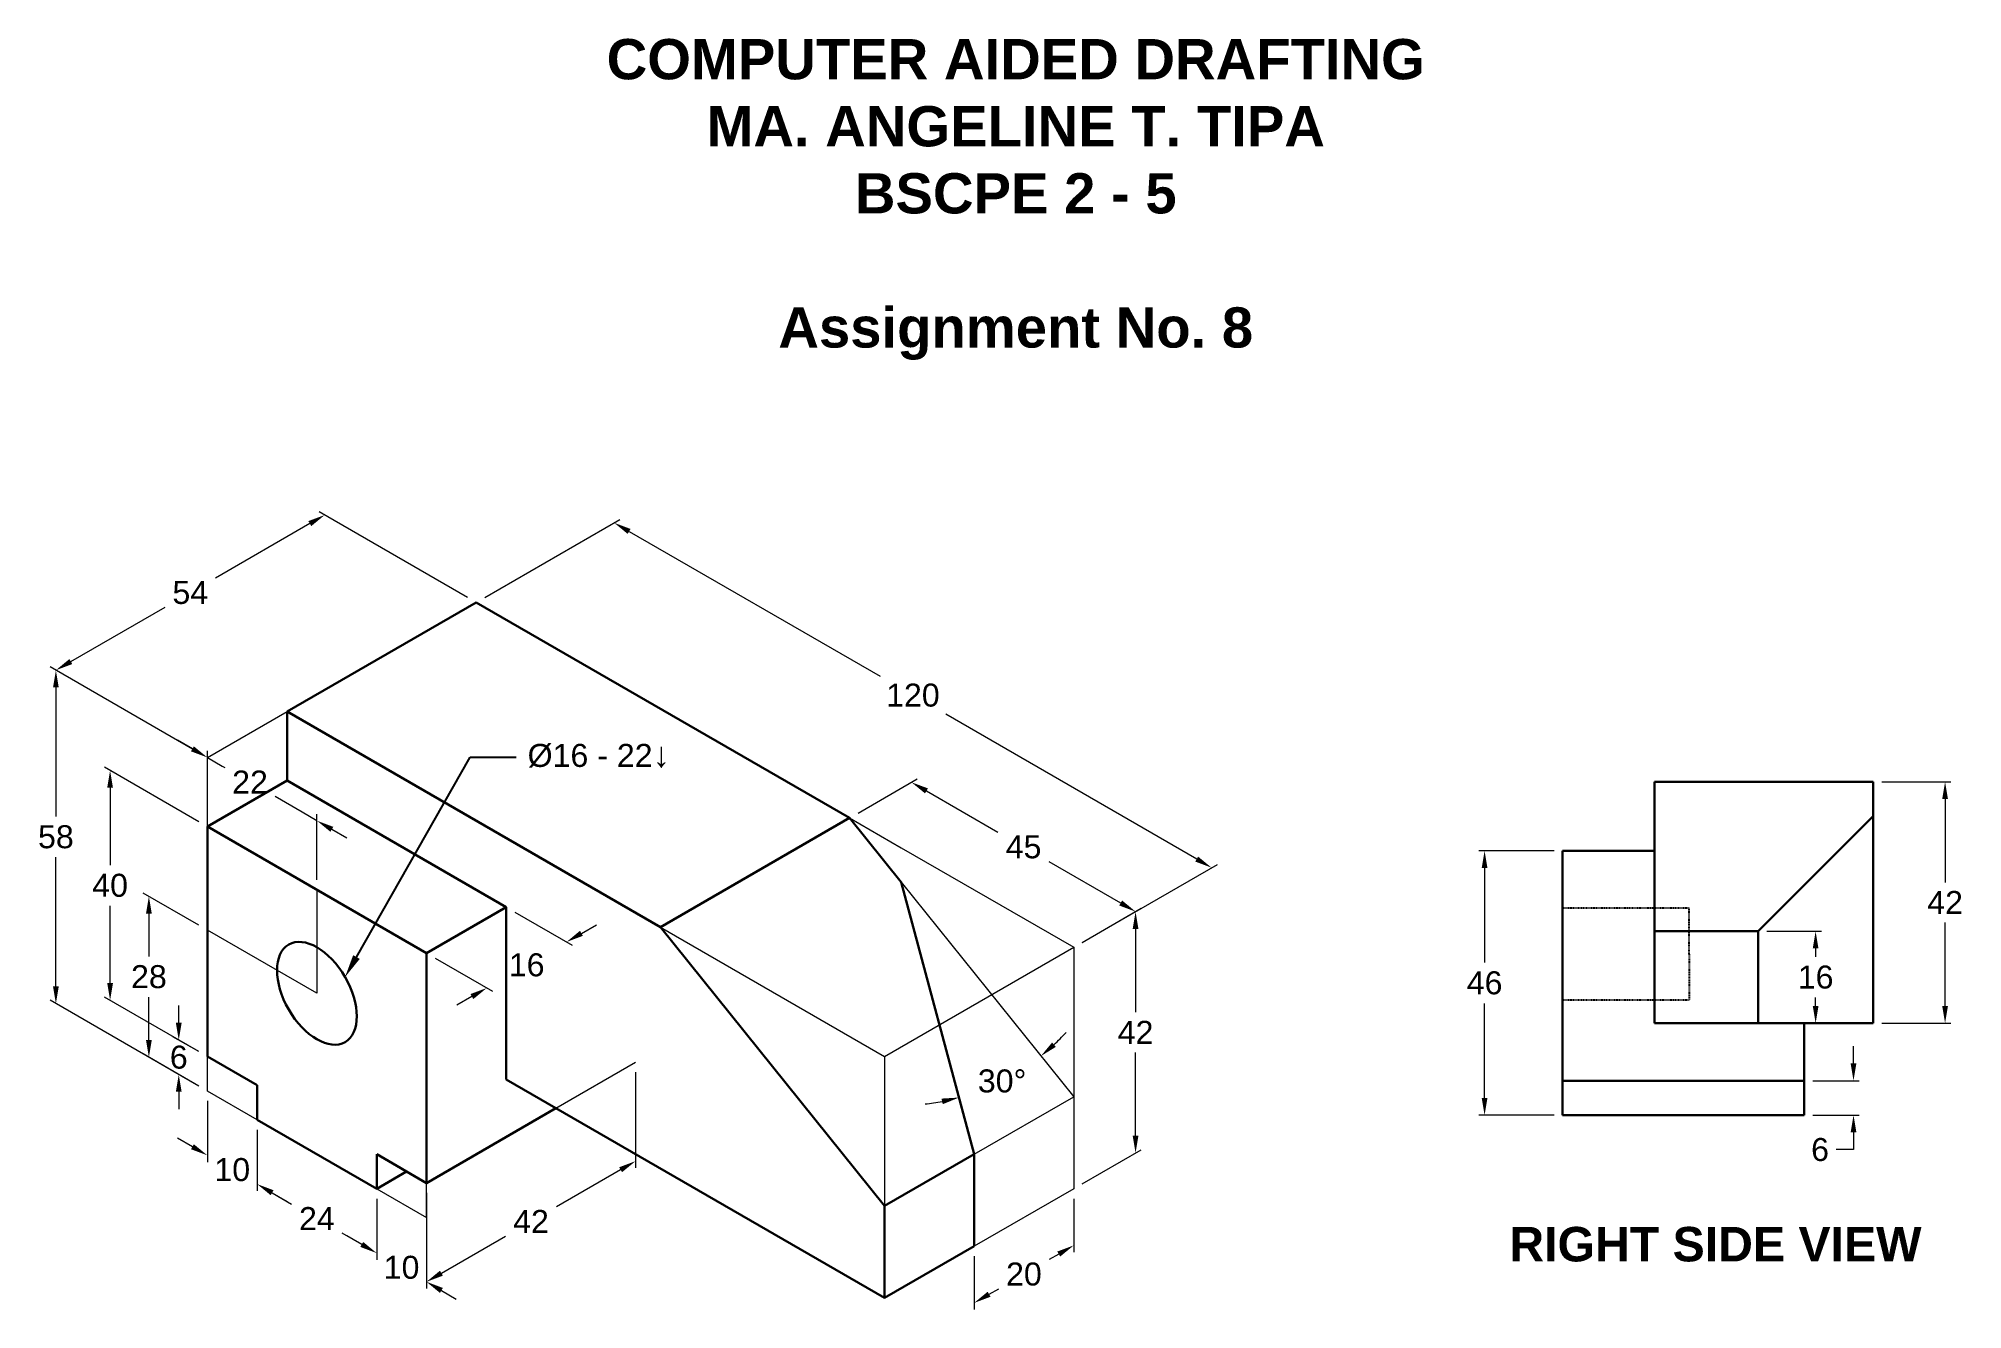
# Model space of a CAD drawing. Header units: inches. Extents: x 3433 to 3768, y 2329 to 2550.
import ezdxf
from ezdxf import colors
from ezdxf.entities.mleader import LeaderData, LeaderLine
from ezdxf.math import Vec2, Vec3

# ---------------------------------------------------------------- set-up
doc = ezdxf.new("R2010")
doc.units = ezdxf.units.IN
doc.header["$LTSCALE"] = 0.2
doc.header["$MEASUREMENT"] = 0
doc.linetypes.add('DASHED', pattern=[0.75, 0.5, -0.25])
for name, color, linetype, lineweight in [('extension line', 110, 'Continuous', 13), ('guide line', 154, 'Continuous', 9), ('hidden line', 132, 'DASHED', 25), ('object line', 7, 'Continuous', 30)]:
    doc.layers.add(name, color=color, linetype=linetype, lineweight=lineweight)
doc.styles.get("Standard").update_dxf_attribs({"font": 'arial.ttf'})
doc.dimstyles.new('ISO-25', dxfattribs={"dimtxt": 4, "dimasz": 3, "dimexe": 1, "dimexo": 1.5, "dimgap": 1.5, "dimtad": 0, "dimtih": 1, "dimtoh": 1, "dimdec": 0, "dimzin": 1, "dimdsep": 46, "dimtxsty": 'Standard', "dimcen": 0.5, "dimadec": 0, "dimazin": 0, "dimtfac": 1, "dimtdec": 0, "dimtofl": 0, "dimtmove": 0, "dimatfit": 3, "dimfxl": 0.03937, "dimlwd": 13, "dimlwe": 13, "dimarcsym": 0})

# ---------------------------------------------------------------- blocks, each defined once
blk = doc.blocks.new('*D0')
at = {"layer": 'Defpoints', "color": 0, "transparency": 16777216}
for p in [(3462.49, 2413), (3481.54, 2414.03), (3481.54, 2402)]:
    blk.add_point(p, dxfattribs=at)
at = {"layer": 'extension line', "color": 0, "lineweight": 13, "transparency": 16777216}
for p, q in [((3459.89, 2426.53), (3457.3, 2428.03)), ((3484.14, 2412.53), (3486.74, 2411.03))]:
    blk.add_line(p, q, dxfattribs=at)
at = {"layer": 'extension line', "color": 0, "linetype": 'Continuous', "lineweight": 13, "transparency": 16777216}
for p, q in [((3462.49, 2414.73), (3462.49, 2426.18)), ((3462.49, 2425.03), (3465.09, 2423.53)), ((3465.09, 2423.53), (3465.53, 2423.27)), ((3478.95, 2415.53), (3474.29, 2418.22)), ((3481.54, 2414.03), (3478.95, 2415.53)), ((3481.54, 2403.73), (3481.54, 2415.18))]:
    blk.add_line(p, q, dxfattribs=at)
at = {"layer": 'extension line', "color": 0, "transparency": 16777216}
for points in [[(3460.14, 2426.96), (3459.64, 2426.1), (3462.49, 2425.03)], [(3484.39, 2412.96), (3483.89, 2412.1), (3481.54, 2414.03)]]:
    blk.add_solid(points, dxfattribs=at)
at = {"layer": 'extension line', "color": 0, "transparency": 16777216, "insert": (3469.91, 2420.75), "char_height": 4, "attachment_point": 5}
blk.add_mtext('22', dxfattribs=at)
blk = doc.blocks.new('*D1')
at = {"layer": 'Defpoints', "color": 0, "transparency": 16777216}
for p in [(3462.49, 2367), (3471.15, 2362), (3471.15, 2350.81)]:
    blk.add_point(p, dxfattribs=at)
at = {"layer": 'extension line', "color": 0, "linetype": 'Continuous', "lineweight": 13, "transparency": 16777216}
for p, q in [((3462.49, 2365.27), (3462.49, 2354.65)), ((3471.15, 2360.27), (3471.15, 2349.65)), ((3459.89, 2357.31), (3457.3, 2358.81)), ((3473.75, 2349.31), (3476.35, 2347.81))]:
    blk.add_line(p, q, dxfattribs=at)
at = {"layer": 'extension line', "color": 0, "transparency": 16777216}
for points in [[(3460.14, 2357.74), (3459.64, 2356.88), (3462.49, 2355.81)], [(3474, 2349.74), (3473.5, 2348.88), (3471.15, 2350.81)]]:
    blk.add_solid(points, dxfattribs=at)
at = {"layer": 'extension line', "color": 0, "transparency": 16777216, "insert": (3466.82, 2353.31), "char_height": 4, "attachment_point": 5}
blk.add_mtext('10', dxfattribs=at)
blk = doc.blocks.new('*D2')
at = {"layer": 'Defpoints', "color": 0, "transparency": 16777216}
for p in [(3471.15, 2362), (3491.94, 2350), (3491.94, 2338.81)]:
    blk.add_point(p, dxfattribs=at)
at = {"layer": 'extension line', "color": 0, "linetype": 'Continuous', "lineweight": 13, "transparency": 16777216}
for p, q in [((3471.15, 2360.27), (3471.15, 2349.65)), ((3473.75, 2349.31), (3477.15, 2347.34)), ((3491.94, 2348.27), (3491.94, 2337.65)), ((3489.34, 2340.31), (3485.94, 2342.27))]:
    blk.add_line(p, q, dxfattribs=at)
at = {"layer": 'extension line', "color": 0, "transparency": 16777216}
for points in [[(3474, 2349.74), (3473.5, 2348.88), (3471.15, 2350.81)], [(3489.59, 2340.74), (3489.09, 2339.88), (3491.94, 2338.81)]]:
    blk.add_solid(points, dxfattribs=at)
at = {"layer": 'extension line', "color": 0, "transparency": 16777216, "insert": (3481.54, 2344.81), "char_height": 4, "attachment_point": 5}
blk.add_mtext('24', dxfattribs=at)
blk = doc.blocks.new('*D3')
at = {"layer": 'Defpoints', "color": 0, "transparency": 16777216}
for p in [(3491.94, 2350), (3500.6, 2345), (3500.6, 2333.81)]:
    blk.add_point(p, dxfattribs=at)
at = {"layer": 'extension line', "color": 0, "linetype": 'Continuous', "lineweight": 13, "transparency": 16777216}
for p, q in [((3491.94, 2348.27), (3491.94, 2337.65)), ((3500.6, 2343.27), (3500.6, 2332.65)), ((3489.34, 2340.31), (3486.74, 2341.81)), ((3503.2, 2332.31), (3505.79, 2330.81))]:
    blk.add_line(p, q, dxfattribs=at)
at = {"layer": 'extension line', "color": 0, "transparency": 16777216}
for points in [[(3489.59, 2340.74), (3489.09, 2339.88), (3491.94, 2338.81)], [(3503.45, 2332.74), (3502.95, 2331.88), (3500.6, 2333.81)]]:
    blk.add_solid(points, dxfattribs=at)
at = {"layer": 'extension line', "color": 0, "transparency": 16777216, "insert": (3496.27, 2336.31), "char_height": 4, "attachment_point": 5}
blk.add_mtext('10', dxfattribs=at)
blk = doc.blocks.new('*D4')
at = {"layer": 'Defpoints', "color": 0, "transparency": 16777216}
for p in [(3462.49, 2373), (3457.51, 2369.87), (3462.49, 2367)]:
    blk.add_point(p, dxfattribs=at)
at = {"layer": 'extension line', "color": 0, "linetype": 'Continuous', "lineweight": 13, "transparency": 16777216}
for p, q in [((3457.51, 2378.87), (3457.51, 2381.87)), ((3460.99, 2373.86), (3456.51, 2376.45)), ((3460.99, 2367.86), (3456.51, 2370.45)), ((3457.51, 2366.87), (3457.51, 2363.87))]:
    blk.add_line(p, q, dxfattribs=at)
at = {"layer": 'extension line', "color": 0, "transparency": 16777216}
for points in [[(3457.01, 2378.87), (3458.01, 2378.87), (3457.51, 2375.87)], [(3457.01, 2366.87), (3458.01, 2366.87), (3457.51, 2369.87)]]:
    blk.add_solid(points, dxfattribs=at)
at = {"layer": 'extension line', "color": 0, "transparency": 16777216, "insert": (3457.51, 2372.87), "char_height": 4, "attachment_point": 5}
blk.add_mtext('6', dxfattribs=at)
blk = doc.blocks.new('*D5')
at = {"layer": 'Defpoints', "color": 0, "transparency": 16777216}
for p in [(3452.32, 2400.87), (3462.49, 2395), (3462.49, 2367)]:
    blk.add_point(p, dxfattribs=at)
at = {"layer": 'extension line', "color": 0, "linetype": 'Continuous', "lineweight": 13, "transparency": 16777216}
for p, q in [((3460.99, 2395.86), (3451.32, 2401.45)), ((3452.32, 2397.87), (3452.32, 2390.42)), ((3452.32, 2375.87), (3452.32, 2383.33)), ((3460.99, 2367.86), (3451.32, 2373.45))]:
    blk.add_line(p, q, dxfattribs=at)
at = {"layer": 'extension line', "color": 0, "transparency": 16777216}
for points in [[(3451.82, 2397.87), (3452.82, 2397.87), (3452.32, 2400.87)], [(3451.82, 2375.87), (3452.82, 2375.87), (3452.32, 2372.87)]]:
    blk.add_solid(points, dxfattribs=at)
at = {"layer": 'extension line', "color": 0, "transparency": 16777216, "insert": (3452.32, 2386.87), "char_height": 4, "attachment_point": 5}
blk.add_mtext('28', dxfattribs=at)
blk = doc.blocks.new('*D6')
at = {"layer": 'Defpoints', "color": 0, "transparency": 16777216}
for p in [(3445.57, 2422.77), (3462.49, 2413), (3462.49, 2373)]:
    blk.add_point(p, dxfattribs=at)
at = {"layer": 'extension line', "color": 0, "linetype": 'Continuous', "lineweight": 13, "transparency": 16777216}
for p, q in [((3460.99, 2413.86), (3444.57, 2423.35)), ((3445.57, 2419.77), (3445.57, 2406.31)), ((3445.57, 2385.77), (3445.57, 2399.23)), ((3460.99, 2373.86), (3444.57, 2383.35))]:
    blk.add_line(p, q, dxfattribs=at)
at = {"layer": 'extension line', "color": 0, "transparency": 16777216}
for points in [[(3445.07, 2419.77), (3446.07, 2419.77), (3445.57, 2422.77)], [(3445.07, 2385.77), (3446.07, 2385.77), (3445.57, 2382.77)]]:
    blk.add_solid(points, dxfattribs=at)
at = {"layer": 'extension line', "color": 0, "transparency": 16777216, "insert": (3445.57, 2402.77), "char_height": 4, "attachment_point": 5}
blk.add_mtext('40', dxfattribs=at)
blk = doc.blocks.new('*D7')
at = {"layer": 'Defpoints', "color": 0, "transparency": 16777216}
for p in [(3436.14, 2440.21), (3462.49, 2425), (3462.49, 2367)]:
    blk.add_point(p, dxfattribs=at)
at = {"layer": 'extension line', "color": 0, "linetype": 'Continuous', "lineweight": 13, "transparency": 16777216}
for p, q in [((3460.99, 2425.86), (3435.14, 2440.79)), ((3436.14, 2437.21), (3436.14, 2414.75)), ((3436.14, 2385.21), (3436.14, 2407.67)), ((3460.99, 2367.86), (3435.14, 2382.79))]:
    blk.add_line(p, q, dxfattribs=at)
at = {"layer": 'extension line', "color": 0, "transparency": 16777216}
for points in [[(3435.64, 2437.21), (3436.64, 2437.21), (3436.14, 2440.21)], [(3435.64, 2385.21), (3436.64, 2385.21), (3436.14, 2382.21)]]:
    blk.add_solid(points, dxfattribs=at)
at = {"layer": 'extension line', "color": 0, "transparency": 16777216, "insert": (3436.14, 2411.21), "char_height": 4, "attachment_point": 5}
blk.add_mtext('58', dxfattribs=at)
blk = doc.blocks.new('*D9')
at = {"layer": 'Defpoints', "color": 0, "transparency": 16777216}
for p in [(3613.18, 2392), (3623.94, 2356.21), (3613.18, 2350)]:
    blk.add_point(p, dxfattribs=at)
at = {"layer": 'extension line', "color": 0, "linetype": 'Continuous', "lineweight": 13, "transparency": 16777216}
for p, q in [((3614.68, 2392.86), (3624.94, 2398.79)), ((3623.94, 2395.21), (3623.94, 2380.72)), ((3623.94, 2359.21), (3623.94, 2373.7)), ((3614.68, 2350.86), (3624.94, 2356.79))]:
    blk.add_line(p, q, dxfattribs=at)
at = {"layer": 'extension line', "color": 0, "transparency": 16777216}
for points in [[(3623.44, 2395.21), (3624.44, 2395.21), (3623.94, 2398.21)], [(3623.44, 2359.21), (3624.44, 2359.21), (3623.94, 2356.21)]]:
    blk.add_solid(points, dxfattribs=at)
at = {"layer": 'extension line', "color": 0, "transparency": 16777216, "insert": (3623.94, 2377.21), "char_height": 4, "attachment_point": 5}
blk.add_mtext('42', dxfattribs=at)
blk = doc.blocks.new('*D10')
at = {"layer": 'Defpoints', "color": 0, "transparency": 16777216}
for p in [(3574.21, 2414.5), (3623.94, 2398.21), (3613.18, 2392)]:
    blk.add_point(p, dxfattribs=at)
at = {"layer": 'extension line', "color": 0, "linetype": 'Continuous', "lineweight": 13, "transparency": 16777216}
for p, q in [((3575.71, 2415.36), (3585.97, 2421.29)), ((3587.57, 2419.21), (3600, 2412.04)), ((3621.35, 2399.71), (3608.92, 2406.89)), ((3614.68, 2392.86), (3624.94, 2398.79))]:
    blk.add_line(p, q, dxfattribs=at)
at = {"layer": 'extension line', "color": 0, "transparency": 16777216}
for points in [[(3587.82, 2419.65), (3587.32, 2418.78), (3584.97, 2420.71)], [(3621.6, 2400.15), (3621.1, 2399.28), (3623.94, 2398.21)]]:
    blk.add_solid(points, dxfattribs=at)
at = {"layer": 'extension line', "color": 0, "transparency": 16777216, "insert": (3604.46, 2409.46), "char_height": 4, "attachment_point": 5}
blk.add_mtext('45', dxfattribs=at)
blk = doc.blocks.new('*D11')
at = {"layer": 'Defpoints', "color": 0, "transparency": 16777216}
for p in [(3613.18, 2350), (3595.86, 2340), (3613.18, 2340.14)]:
    blk.add_point(p, dxfattribs=at)
at = {"layer": 'extension line', "color": 0, "linetype": 'Continuous', "lineweight": 13, "transparency": 16777216}
for p, q in [((3613.18, 2348.27), (3613.18, 2338.99)), ((3595.86, 2338.27), (3595.86, 2328.99)), ((3610.58, 2338.64), (3608.91, 2337.68)), ((3598.46, 2331.64), (3600.13, 2332.61))]:
    blk.add_line(p, q, dxfattribs=at)
at = {"layer": 'extension line', "color": 0, "transparency": 16777216}
for points in [[(3610.33, 2339.08), (3610.83, 2338.21), (3613.18, 2340.14)], [(3598.21, 2332.08), (3598.71, 2331.21), (3595.86, 2330.14)]]:
    blk.add_solid(points, dxfattribs=at)
at = {"layer": 'extension line', "color": 0, "transparency": 16777216, "insert": (3604.52, 2335.14), "char_height": 4, "attachment_point": 5}
blk.add_mtext('20', dxfattribs=at)
blk = doc.blocks.new('*D12')
at = {"layer": 'Defpoints', "color": 0, "transparency": 16777216}
for p in [(3509.26, 2452), (3637.17, 2405.85), (3613.18, 2392)]:
    blk.add_point(p, dxfattribs=at)
at = {"layer": 'extension line', "color": 0, "linetype": 'Continuous', "lineweight": 13, "transparency": 16777216}
for p, q in [((3510.76, 2452.86), (3534.25, 2466.43)), ((3535.85, 2464.35), (3579.49, 2439.15)), ((3634.57, 2407.35), (3590.93, 2432.54)), ((3614.68, 2392.86), (3638.17, 2406.43))]:
    blk.add_line(p, q, dxfattribs=at)
at = {"layer": 'extension line', "color": 0, "transparency": 16777216}
for points in [[(3536.1, 2464.78), (3535.6, 2463.92), (3533.25, 2465.85)], [(3634.82, 2407.78), (3634.32, 2406.92), (3637.17, 2405.85)]]:
    blk.add_solid(points, dxfattribs=at)
at = {"layer": 'extension line', "color": 0, "transparency": 16777216, "insert": (3585.21, 2435.85), "char_height": 4, "attachment_point": 5}
blk.add_mtext('120', dxfattribs=at)
blk = doc.blocks.new('*D13')
at = {"layer": 'Defpoints', "color": 0, "transparency": 16777216}
for p in [(3536.97, 2372), (3536.97, 2354.81), (3500.6, 2351)]:
    blk.add_point(p, dxfattribs=at)
at = {"layer": 'extension line', "color": 0, "linetype": 'Continuous', "lineweight": 13, "transparency": 16777216}
for p, q in [((3536.97, 2370.27), (3536.97, 2353.65)), ((3534.37, 2353.31), (3523.21, 2346.86)), ((3500.6, 2349.27), (3500.6, 2332.65)), ((3503.2, 2335.31), (3514.36, 2341.75))]:
    blk.add_line(p, q, dxfattribs=at)
at = {"layer": 'extension line', "color": 0, "transparency": 16777216}
for points in [[(3534.12, 2353.74), (3534.62, 2352.88), (3536.97, 2354.81)], [(3502.95, 2335.74), (3503.45, 2334.88), (3500.6, 2333.81)]]:
    blk.add_solid(points, dxfattribs=at)
at = {"layer": 'extension line', "color": 0, "transparency": 16777216, "insert": (3518.78, 2344.31), "char_height": 4, "attachment_point": 5}
blk.add_mtext('42', dxfattribs=at)
blk = doc.blocks.new('*D14')
at = {"layer": 'Defpoints', "color": 0, "transparency": 16777216}
for p in [(3482.91, 2467.21), (3509.26, 2452), (3462.49, 2425)]:
    blk.add_point(p, dxfattribs=at)
at = {"layer": 'extension line', "color": 0, "linetype": 'Continuous', "lineweight": 13, "transparency": 16777216}
for p, q in [((3507.76, 2452.86), (3481.91, 2467.79)), ((3480.31, 2465.71), (3463.88, 2456.23)), ((3438.74, 2441.71), (3455.17, 2451.2)), ((3460.99, 2425.86), (3435.14, 2440.79))]:
    blk.add_line(p, q, dxfattribs=at)
at = {"layer": 'extension line', "color": 0, "transparency": 16777216}
for points in [[(3480.06, 2466.15), (3480.56, 2465.28), (3482.91, 2467.21)], [(3438.49, 2442.15), (3438.99, 2441.28), (3436.14, 2440.21)]]:
    blk.add_solid(points, dxfattribs=at)
at = {"layer": 'extension line', "color": 0, "transparency": 16777216, "insert": (3459.52, 2453.71), "char_height": 4, "attachment_point": 5}
blk.add_mtext('54', dxfattribs=at)
blk = doc.blocks.new('*D16')
at = {"layer": 'Defpoints', "color": 0, "transparency": 16777216}
for p in [(3583.18, 2403.33), (3583.18, 2403.33), (3598.29, 2367.6), (3613.18, 2366), (3595.86, 2356)]:
    blk.add_point(p, dxfattribs=at)
at = {"layer": 'extension line', "color": 0, "linetype": 'Continuous', "lineweight": 13, "transparency": 16777216}
for start, end in [(313.2145, 317.646), (276.1324, 280.5639)]:
    blk.add_arc((3583.18, 2403.33), 38.8, start, end, dxfattribs=at)
at = {"layer": 'extension line', "color": 0, "transparency": 16777216}
for points in [[(3610.07, 2374.68), (3609.42, 2375.44), (3607.48, 2373.09)], [(3590.18, 2365.68), (3590.4, 2364.71), (3593.22, 2365.86)]]:
    blk.add_solid(points, dxfattribs=at)
at = {"layer": 'extension line', "color": 0, "transparency": 16777216, "insert": (3600.73, 2368.73), "char_height": 4, "attachment_point": 5}
blk.add_mtext('30%%D', dxfattribs=at)
blk = doc.blocks.new('*D18')
at = {"layer": 'Defpoints', "color": 0, "transparency": 16777216}
for p in [(3514.45, 2399), (3524.96, 2392.93), (3500.6, 2391)]:
    blk.add_point(p, dxfattribs=at)
at = {"layer": 'extension line', "color": 0, "linetype": 'Continuous', "lineweight": 13, "transparency": 16777216}
for p, q in [((3515.95, 2398.13), (3525.96, 2392.36)), ((3527.55, 2394.43), (3530.15, 2395.93)), ((3502.1, 2390.13), (3512.1, 2384.36)), ((3508.5, 2383.43), (3505.9, 2381.93))]:
    blk.add_line(p, q, dxfattribs=at)
at = {"layer": 'extension line', "color": 0, "transparency": 16777216}
for points in [[(3527.3, 2394.87), (3527.8, 2394), (3524.96, 2392.93)], [(3508.25, 2383.87), (3508.75, 2383), (3511.1, 2384.93)]]:
    blk.add_solid(points, dxfattribs=at)
at = {"layer": 'extension line', "color": 0, "transparency": 16777216, "insert": (3518.03, 2388.93), "char_height": 4, "attachment_point": 5}
blk.add_mtext('16', dxfattribs=at)
blk = doc.blocks.new('*D23')
at = {"layer": 'Defpoints', "color": 0, "transparency": 16777216}
for p in [(3752.23, 2420.8), (3752.23, 2378.8), (3764.75, 2378.8)]:
    blk.add_point(p, dxfattribs=at)
at = {"layer": 'extension line', "color": 0, "linetype": 'Continuous', "lineweight": 13, "transparency": 16777216}
for p, q in [((3753.73, 2420.8), (3765.75, 2420.8)), ((3764.75, 2417.8), (3764.75, 2403.3)), ((3764.75, 2381.8), (3764.75, 2396.29)), ((3753.73, 2378.8), (3765.75, 2378.8))]:
    blk.add_line(p, q, dxfattribs=at)
at = {"layer": 'extension line', "color": 0, "transparency": 16777216}
for points in [[(3764.25, 2417.8), (3765.25, 2417.8), (3764.75, 2420.8)], [(3764.25, 2381.8), (3765.25, 2381.8), (3764.75, 2378.8)]]:
    blk.add_solid(points, dxfattribs=at)
at = {"layer": 'extension line', "color": 0, "transparency": 16777216, "insert": (3764.75, 2399.8), "char_height": 4, "attachment_point": 5}
blk.add_mtext('42', dxfattribs=at)
blk = doc.blocks.new('*D24')
at = {"layer": 'Defpoints', "color": 0, "transparency": 16777216}
for p in [(3698.23, 2408.8), (3684.65, 2362.8), (3698.23, 2362.8)]:
    blk.add_point(p, dxfattribs=at)
at = {"layer": 'extension line', "color": 0, "linetype": 'Continuous', "lineweight": 13, "transparency": 16777216}
for p, q in [((3696.73, 2408.8), (3683.65, 2408.8)), ((3684.65, 2405.8), (3684.65, 2389.34)), ((3684.65, 2365.8), (3684.65, 2382.25)), ((3696.73, 2362.8), (3683.65, 2362.8))]:
    blk.add_line(p, q, dxfattribs=at)
at = {"layer": 'extension line', "color": 0, "transparency": 16777216}
for points in [[(3684.15, 2405.8), (3685.15, 2405.8), (3684.65, 2408.8)], [(3684.15, 2365.8), (3685.15, 2365.8), (3684.65, 2362.8)]]:
    blk.add_solid(points, dxfattribs=at)
at = {"layer": 'extension line', "color": 0, "transparency": 16777216, "insert": (3684.65, 2385.8), "char_height": 4, "attachment_point": 5}
blk.add_mtext('46', dxfattribs=at)
blk = doc.blocks.new('*D25')
at = {"layer": 'Defpoints', "color": 0, "transparency": 16777216}
for p in [(3732.23, 2394.8), (3732.23, 2378.8), (3742.23, 2378.8)]:
    blk.add_point(p, dxfattribs=at)
at = {"layer": 'extension line', "color": 0, "linetype": 'Continuous', "lineweight": 13, "transparency": 16777216}
for p, q in [((3733.73, 2394.8), (3743.23, 2394.8)), ((3742.23, 2391.8), (3742.23, 2390.34)), ((3742.23, 2381.8), (3742.23, 2383.25)), ((3733.73, 2378.8), (3743.23, 2378.8))]:
    blk.add_line(p, q, dxfattribs=at)
at = {"layer": 'extension line', "color": 0, "transparency": 16777216}
for points in [[(3741.73, 2391.8), (3742.73, 2391.8), (3742.23, 2394.8)], [(3741.73, 2381.8), (3742.73, 2381.8), (3742.23, 2378.8)]]:
    blk.add_solid(points, dxfattribs=at)
at = {"layer": 'extension line', "color": 0, "transparency": 16777216, "insert": (3742.23, 2386.8), "char_height": 4, "attachment_point": 5}
blk.add_mtext('16', dxfattribs=at)
blk = doc.blocks.new('*D26')
at = {"layer": 'Defpoints', "color": 0, "transparency": 16777216}
for p in [(3740.23, 2368.8), (3740.23, 2362.8), (3748.82, 2362.8)]:
    blk.add_point(p, dxfattribs=at)
at = {"layer": 'extension line', "color": 0, "linetype": 'Continuous', "lineweight": 13, "transparency": 16777216}
for p, q in [((3748.82, 2371.8), (3748.82, 2374.8)), ((3741.73, 2368.8), (3749.82, 2368.8)), ((3741.73, 2362.8), (3749.82, 2362.8)), ((3748.82, 2359.8), (3748.82, 2356.8)), ((3748.82, 2356.8), (3745.82, 2356.8))]:
    blk.add_line(p, q, dxfattribs=at)
at = {"layer": 'extension line', "color": 0, "transparency": 16777216}
for points in [[(3748.32, 2371.8), (3749.32, 2371.8), (3748.82, 2368.8)], [(3748.32, 2359.8), (3749.32, 2359.8), (3748.82, 2362.8)]]:
    blk.add_solid(points, dxfattribs=at)
at = {"layer": 'extension line', "color": 0, "transparency": 16777216, "insert": (3743, 2356.8), "char_height": 4, "attachment_point": 5}
blk.add_mtext('6', dxfattribs=at)

msp = doc.modelspace()

# ---------------------------------------------------------------- linework, layer by layer
at = {"layer": 'guide line'}
for p, q in [((3462.49, 2425), (3476.35, 2433)), ((3462.49, 2413), (3462.49, 2425)), ((3462.49, 2413), (3481.54, 2402)), ((3574.21, 2414.5), (3583.18, 2409.32)), ((3583.18, 2409.32), (3613.18, 2392)), ((3583.18, 2403.33), (3613.18, 2366)), ((3481.54, 2402), (3481.54, 2384)), ((3481.54, 2384), (3462.49, 2395)), ((3541.3, 2395.5), (3580.27, 2373)), ((3580.27, 2373), (3613.18, 2392)), ((3613.18, 2392), (3613.18, 2350)), ((3462.49, 2367), (3462.49, 2373)), ((3580.27, 2373), (3580.27, 2347)), ((3523.11, 2364), (3536.97, 2372)), ((3471.15, 2362), (3462.49, 2367)), ((3595.86, 2356), (3613.18, 2366)), ((3491.94, 2350), (3500.6, 2345)), ((3500.6, 2345), (3500.6, 2351)), ((3613.18, 2350), (3595.86, 2340))]:
    msp.add_line(p, q, dxfattribs=at)
at = {"layer": 'hidden line'}
for p, q in [((3720.23, 2398.8), (3698.23, 2398.8)), ((3720.23, 2390.8), (3720.23, 2398.8)), ((3720.23, 2390.8), (3720.23, 2382.8)), ((3720.23, 2382.8), (3698.23, 2382.8))]:
    msp.add_line(p, q, dxfattribs=at)
at = {"layer": 'object line'}
for p, q in [((3476.35, 2433), (3509.26, 2452)), ((3509.26, 2452), (3574.21, 2414.5)), ((3476.35, 2421), (3476.35, 2433)), ((3476.35, 2433), (3541.3, 2395.5)), ((3462.49, 2413), (3476.35, 2421)), ((3476.35, 2421), (3514.45, 2399)), ((3714.23, 2408.8), (3714.23, 2420.8)), ((3714.23, 2420.8), (3752.23, 2420.8)), ((3752.23, 2420.8), (3752.23, 2414.81)), ((3462.49, 2373), (3462.49, 2413)), ((3500.6, 2391), (3462.49, 2413)), ((3541.3, 2395.5), (3574.21, 2414.5)), ((3574.21, 2414.5), (3583.18, 2403.33)), ((3752.23, 2414.81), (3732.23, 2394.8)), ((3752.23, 2414.81), (3752.23, 2378.8)), ((3714.23, 2408.8), (3698.23, 2408.8)), ((3698.23, 2408.8), (3698.23, 2368.8)), ((3714.23, 2378.8), (3714.23, 2408.8)), ((3595.86, 2356), (3583.18, 2403.33)), ((3500.6, 2391), (3514.45, 2399)), ((3514.45, 2369), (3514.45, 2399)), ((3541.3, 2395.5), (3580.27, 2347)), ((3732.23, 2394.8), (3714.23, 2394.8)), ((3732.23, 2378.8), (3732.23, 2394.8)), ((3500.6, 2351), (3500.6, 2391)), ((3714.23, 2378.8), (3732.23, 2378.8)), ((3732.23, 2378.8), (3752.23, 2378.8)), ((3740.23, 2368.8), (3740.23, 2378.8)), ((3462.49, 2373), (3471.15, 2368)), ((3471.15, 2368), (3471.15, 2362)), ((3580.27, 2331), (3514.45, 2369)), ((3698.23, 2368.8), (3740.23, 2368.8)), ((3698.23, 2362.8), (3698.23, 2368.8)), ((3740.23, 2368.8), (3740.23, 2362.8)), ((3500.6, 2351), (3523.11, 2364)), ((3740.23, 2362.8), (3698.23, 2362.8)), ((3471.15, 2362), (3491.94, 2350)), ((3491.94, 2350), (3491.94, 2356)), ((3491.94, 2356), (3500.6, 2351)), ((3491.94, 2350), (3497.13, 2353)), ((3580.27, 2347), (3595.86, 2356)), ((3595.86, 2340), (3595.86, 2356)), ((3580.27, 2347), (3580.27, 2331)), ((3580.27, 2331), (3595.86, 2340))]:
    msp.add_line(p, q, dxfattribs=at)
msp.add_ellipse((3481.54, 2384), major_axis=(4.9, -8.49), ratio=0.57735, dxfattribs=at)

# ---------------------------------------------------------------- texts
at = {"layer": 'object line', "attachment_point": 1}
for s, width, insert, char_height in [('\\pxqc;{\\fArial|b1|i0|c0|p34;COMPUTER AIDED DRAFTING\\PMA. ANGELINE T. TIPA\\PBSCPE 2 - 5\\P\\PAssignment No. 8}', 156.9569, (3524.62, 2550.01), 7), ('\\pxqc;{\\fArial|b1|i0|c0|p34;RIGHT SIDE VIEW}', 129.7584, (3659.93, 2343.36), 6)]:
    msp.add_mtext_dynamic_manual_height_columns(s, width=width, gutter_width=30, heights=[0], dxfattribs=dict(at, insert=insert, char_height=char_height))

# ---------------------------------------------------------------- dimensions: what is measured, and where the dimension line sits
at = {"layer": 'extension line'}
for p1, p2, distance, picture, middle in [((3462.49, 2425), (3509.26, 2452), 26.35, '*D14', (3459.52, 2453.71)), ((3509.26, 2452), (3613.18, 2392), 23.99, '*D12', (3585.21, 2435.85)), ((3462.49, 2367), (3462.49, 2425), 26.35, '*D7', (3436.14, 2411.21)), ((3462.49, 2373), (3462.49, 2413), 16.93, '*D6', (3445.57, 2402.77)), ((3574.21, 2414.5), (3613.18, 2392), 10.76, '*D10', (3604.46, 2409.46)), ((3462.49, 2367), (3462.49, 2395), 10.17, '*D5', (3452.32, 2386.87)), ((3500.6, 2391), (3514.45, 2399), -10.5, '*D18', (3518.03, 2388.93)), ((3613.18, 2392), (3613.18, 2350), 10.76, '*D9', (3623.94, 2377.21)), ((3500.6, 2351), (3536.97, 2372), -14.89, '*D13', (3518.78, 2344.31)), ((3471.15, 2362), (3491.94, 2350), -9.69, '*D2', (3481.54, 2344.81))]:
    dim = msp.add_aligned_dim(p1=p1, p2=p2, distance=distance, dimstyle='ISO-25', dxfattribs=at)
    dim.commit()
    dim.dimension.update_dxf_attribs({"geometry": picture, "text_midpoint": middle})
for base, p1, p2, angle, picture, middle, dimtype in [((3481.54, 2414.03), (3462.49, 2413), (3481.54, 2402), 330, '*D0', (3469.91, 2420.75), 161), ((3742.23, 2378.8), (3732.23, 2394.8), (3732.23, 2378.8), 90, '*D25', (3742.23, 2386.8), 160), ((3457.51, 2369.87), (3462.49, 2373), (3462.49, 2367), 270, '*D4', (3457.51, 2372.87), 161), ((3471.15, 2350.81), (3462.49, 2367), (3471.15, 2362), 330, '*D1', (3466.82, 2353.31), 161), ((3500.6, 2333.81), (3491.94, 2350), (3500.6, 2345), 330, '*D3', (3496.27, 2336.31), 161), ((3613.18, 2340.14), (3595.86, 2340), (3613.18, 2350), 30, '*D11', (3604.52, 2335.14), 161)]:
    dim = msp.add_linear_dim(base=base, p1=p1, p2=p2, angle=angle, dimstyle='ISO-25', dxfattribs=at)
    dim.commit()
    dim.dimension.update_dxf_attribs({"geometry": picture, "text_midpoint": middle, "dimtype": dimtype})
for base, p1, p2, picture, middle in [((3764.75, 2378.8), (3752.23, 2420.8), (3752.23, 2378.8), '*D23', (3764.75, 2399.8)), ((3684.65, 2362.8), (3698.23, 2408.8), (3698.23, 2362.8), '*D24', (3684.65, 2385.8)), ((3748.82, 2362.8), (3740.23, 2368.8), (3740.23, 2362.8), '*D26', (3743, 2356.8))]:
    dim = msp.add_linear_dim(base=base, p1=p1, p2=p2, angle=90, dimstyle='ISO-25', dxfattribs=at)
    dim.commit()
    dim.dimension.update_dxf_attribs({"geometry": picture, "text_midpoint": middle})
dim = msp.add_angular_dim_2l(base=(3598.29, 2367.6), line1=((3583.18, 2403.33), (3613.18, 2366)), line2=((3595.86, 2356), (3583.18, 2403.33)), text='30%%D', dimstyle='ISO-25', dxfattribs=at)
dim.commit()
dim.dimension.update_dxf_attribs({"geometry": '*D16', "text_midpoint": (3600.73, 2368.73)})

# ---------------------------------------------------------------- leaders
ml = msp.add_multileader_mtext('Standard', dxfattribs=at)
ml.set_content('%%C16 - 22{\\H1.08333x;\\C256;↓}', color=256)
ml.set_leader_properties()
ml.build(insert=Vec2(0, 0))
ctx = ml.context
ctx.base_point, ctx.plane_origin = Vec3(3516.19, 2425.09), Vec3(3486.44, 2386.83)
notes = []
notes.append((ctx, [(0, (1, 1, 0), (3508.19, 2425.09), (1, 0), 8, [(0, [(3486.44, 2386.83)], 0, [])])]))
ctx.mtext.insert, ctx.mtext.flow_direction = Vec3(3518.19, 2427.72), 5
for ctx, leaders in notes:
    for number, flags, end, landing, length, lines in leaders:
        leader = LeaderData()
        leader.index, (leader.has_last_leader_line, leader.has_dogleg_vector, leader.attachment_direction) = number, flags
        leader.last_leader_point, leader.dogleg_vector, leader.dogleg_length = Vec3(end), Vec3(landing), length
        for number, points, colour, breaks in lines:
            line = LeaderLine()
            line.index, line.vertices, line.color, line.breaks = number, Vec3.list(points), colors.encode_raw_color(colour), breaks
            leader.lines.append(line)
        ctx.leaders.append(leader)

doc.saveas('drawing.dxf')
